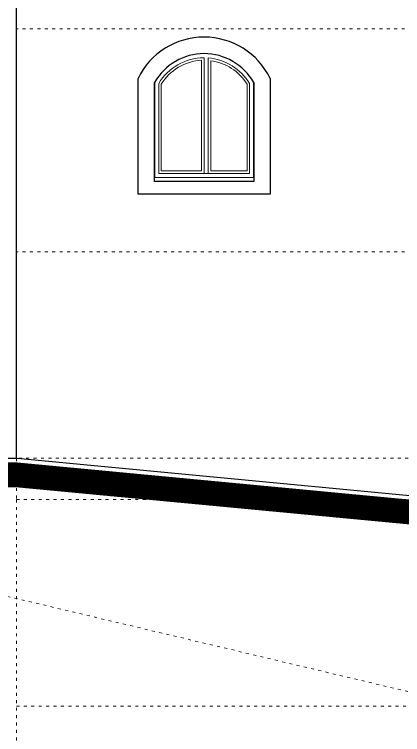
# Model space of a CAD drawing. Extents: x 41749 to 92598, y -24291 to 29432.
# Drawn here: x 85076 to 85546, y -23703 to -22831 of the extents above; entities that cross this region are included whole.
import ezdxf

# ---------------------------------------------------------------- set-up
doc = ezdxf.new("R2010")
doc.units = 0
doc.header["$MEASUREMENT"] = 0
doc.linetypes.add('ACAD_ISO03W100', pattern=[30, 12, -18])
doc.layers.add('DUVAR', color=6, linetype='CONTINUOUS')
doc.layers.add('KOLON', color=5, linetype='CONTINUOUS')
doc.layers.add('KAPI-ACILIM1', color=13, linetype='ACAD_ISO03W100', lineweight=20)
doc.layers.add('KAPI-GOR', color=153, linetype='CONTINUOUS', lineweight=15)

msp = doc.modelspace()

# ---------------------------------------------------------------- linework, layer by layer
at = {"layer": 'DUVAR'}
for p, q in [((85078.52741, -23368.22794), (85078.52741, -22068.22794)), ((85385.77364, -22908.22794), (85385.77364, -22908.22794)), ((85385.77364, -22908.22794), (85385.77364, -22908.22794)), ((85385.77364, -22908.22794), (85385.77364, -22908.22794))]:
    msp.add_line(p, q, dxfattribs=at)
for points in [[(85385.77364, -22908.22794), (85385.77364, -22908.22794), (85385.77364, -23048.22794), (85225.77364, -23048.22794), (85225.77364, -22908.22794), (85225.77364, -22908.22794)], [(85245.77364, -22913.15449), (85245.77364, -23028.22794)], [(85365.77364, -22913.15449), (85365.77364, -23033.22794), (85245.77364, -23033.22794), (85245.77364, -22913.15449)], [(85365.77364, -23028.22794), (85365.77364, -22913.15449)]]:
    msp.add_lwpolyline(points, dxfattribs=at)
at = {"layer": 'DUVAR', "const_width": 30}
msp.add_lwpolyline([(87615.7563, -23433.22794), (86898.52741, -23433.22794), (85813.88448, -23433.22794), (85553.86524, -23433.22794), (85078.00349, -23388.22794), (84347.23574, -23388.22794)], dxfattribs=at)
at = {"layer": 'DUVAR'}
for radius, start, end in [(89, 25.98923358, 154.01076642), (69, 29.59184579, 150.40815421)]:
    msp.add_arc((85305.77364, -22947.22794), radius, start, end, dxfattribs=at)
at = {"layer": 'KAPI-ACILIM1', "linetype": 'ACAD_ISO03W100', "ltscale": 0.3}
for p, q in [((86898.52741, -22848.22794), (85078.52741, -22848.22794)), ((86898.52741, -23118.22794), (85078.52741, -23118.22794)), ((87613.92765, -23368.23116), (84800.88181, -23368.23116)), ((85078.52741, -23368.22794), (85078.52741, -23418.22794)), ((85078.52741, -23418.22794), (86898.52741, -23418.22794)), ((85078.52741, -23418.22794), (86898.52741, -23418.22794)), ((85078.52741, -23418.22794), (85078.52741, -23918.22794)), ((85078.52741, -23668.22794), (86896.39909, -23668.22794))]:
    msp.add_line(p, q, dxfattribs=at)
msp.add_lwpolyline([(87495.75602, -23433.22794), (87267.7059, -23433.22794), (87267.7059, -23688.22794), (85710.16189, -23688.22794), (84448.41464, -23388.22794), (84427.27707, -23388.22794)], dxfattribs=at)
at = {"layer": 'KAPI-GOR'}
for p, q in [((85305.77364, -22883.22794), (85305.77364, -23023.22794)), ((85250.77364, -23023.22794), (85360.77364, -23023.22794)), ((85245.77364, -23028.22794), (85365.77364, -23028.22794))]:
    msp.add_line(p, q, dxfattribs=at)
for points in [[(85305.77364, -23023.22794), (85305.77364, -22883.22794)], [(85305.77364, -22883.22794), (85305.77364, -23023.22794)], [(85305.77364, -22883.22794), (85305.77364, -23023.22794)], [(85310.77364, -23023.22794), (85310.77364, -22883.42355)], [(85302.77364, -22886.30175), (85302.77364, -23020.22794)], [(85313.77364, -23020.22794), (85313.77364, -22886.7548)], [(85250.77364, -23023.22794), (85250.77364, -22914.5018)], [(85302.77364, -23020.22794), (85253.77364, -23020.22794), (85253.77364, -22915.3375)], [(85357.77364, -22915.3375), (85357.77364, -23020.22794), (85313.77364, -23020.22794)], [(85360.77364, -22914.5018), (85360.77364, -23023.22794)]]:
    msp.add_lwpolyline(points, dxfattribs=at)
for radius, start, end in [(64, 90, 149.24648019), (64, 30.75351981, 85.51920121), (61, 92.81896237, 148.48014142), (61, 31.51985858, 82.46409066)]:
    msp.add_arc((85305.77364, -22947.22794), radius, start, end, dxfattribs=at)
at = {"layer": 'KOLON'}
msp.add_lwpolyline([(84347.23574, -23368.22794), (85079.47199, -23368.22794), (85554.80983, -23413.22794), (87615.7563, -23413.22794)], dxfattribs=at)

doc.saveas('drawing.dxf')
